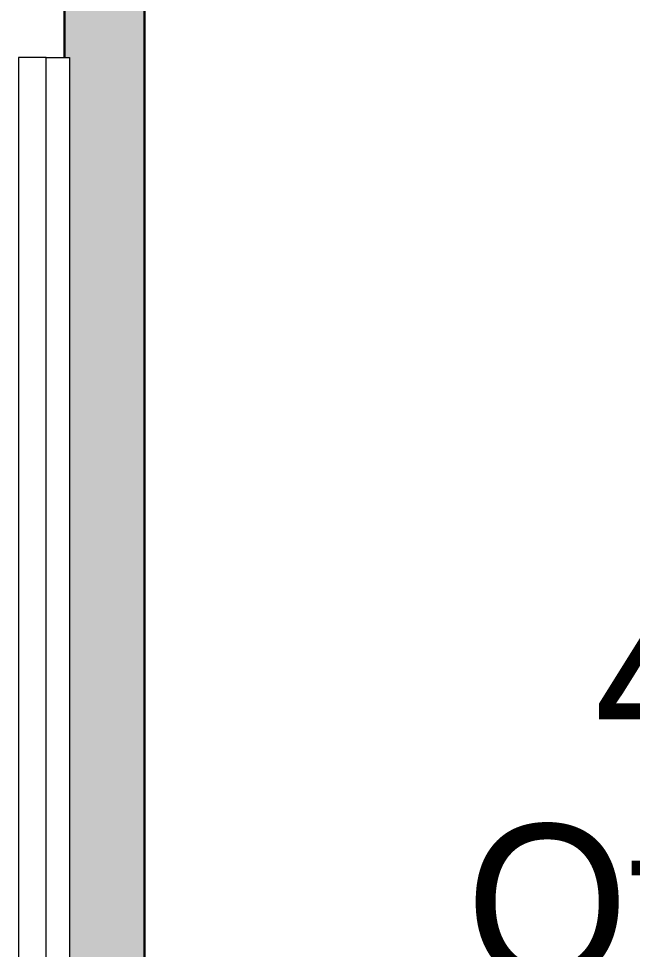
# Model space of a CAD drawing. Header units: millimetres. Extents: x 79795 to 317870, y -36033 to 97293.
# Drawn here: x 225202 to 225986, y 31346 to 32535 of the extents above; entities that cross this region are included whole.
import ezdxf

# ---------------------------------------------------------------- set-up
doc = ezdxf.new("R2010")
doc.units = ezdxf.units.MM
doc.header["$MEASUREMENT"] = 0
for name, color, linetype, lineweight in [('A-AREA-IDEN', 7, 'CONTINUOUS', 9), ('CSM-STL-XX-ZZ-M3-A-XXXX-00001_detached _19_04_21__rvt-1-Level 4$0$A-WALL-PATT', 7, 'CONTINUOUS', 9), ('CSM-STL-XX-ZZ-M3-A-XXXX-00001_detached _19_04_21__rvt-1-Level 4$0$I-FURN', 8, 'CONTINUOUS', 9), ('CSM-STL-XX-ZZ-M3-A-XXXX-00001_detached _19_04_21__rvt-1-Level 4$0$I-WALL', 7, 'CONTINUOUS', 9)]:
    doc.layers.add(name, color=color, linetype=linetype, lineweight=lineweight)
doc.styles.add('Century Gothic', font='GOTHIC.TTF', dxfattribs={"height": 200})

msp = doc.modelspace()

# ---------------------------------------------------------------- hatches: boundary and pattern name
at = {"layer": 'CSM-STL-XX-ZZ-M3-A-XXXX-00001_detached _19_04_21__rvt-1-Level 4$0$A-WALL-PATT'}
msp.add_hatch(color=256, dxfattribs=at).paths.add_polyline_path([(225267.1, 29859.3), (225362.8, 29859.3), (225362.8, 33860.7), (225260.8, 33860.7), (225260.8, 32484.9), (225267.1, 32484.9), (225267.1, 30084.9), (225260.8, 30084.9), (225260.8, 29859.3)], flags=0)

# ---------------------------------------------------------------- linework, layer by layer
at = {"layer": 'CSM-STL-XX-ZZ-M3-A-XXXX-00001_detached _19_04_21__rvt-1-Level 4$0$I-FURN'}
for p, q in [((225237.1, 32484.9), (225202.1, 32484.9)), ((225202.1, 32484.9), (225202.1, 30084.9)), ((225237.1, 32484.9), (225267.1, 32484.9)), ((225237.1, 30084.9), (225237.1, 32484.9)), ((225237.1, 30084.9), (225237.1, 32484.9)), ((225267.1, 32484.9), (225267.1, 30084.9))]:
    msp.add_line(p, q, dxfattribs=at)
at = {"layer": 'CSM-STL-XX-ZZ-M3-A-XXXX-00001_detached _19_04_21__rvt-1-Level 4$0$I-WALL', "lineweight": 30}
for p, q in [((225260.8, 33860.7), (225260.8, 32484.9)), ((225362.8, 29859.3), (225362.8, 33860.7))]:
    msp.add_line(p, q, dxfattribs=at)

# ---------------------------------------------------------------- texts
at = {"layer": 'A-AREA-IDEN', "style": 'Century Gothic'}
for s, p in [('4.21', (225936.8, 31594.6)), ('Office', (225772.9, 31305.6))]:
    msp.add_text(s, height=200, dxfattribs=at).set_placement(p)

doc.saveas('drawing.dxf')
